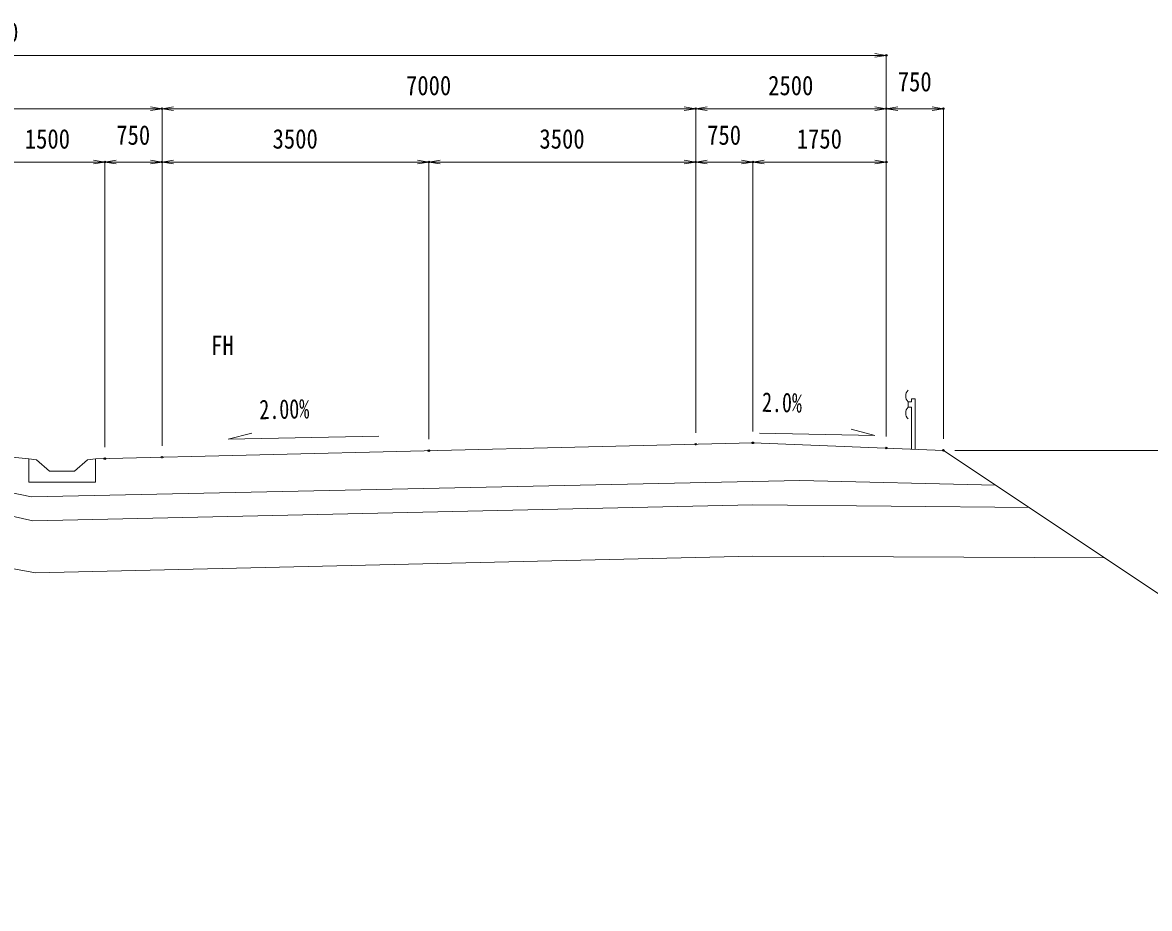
# Model space of a CAD drawing. Units: millimetres, scale not verified. Extents: x -42050 to 42050, y -32200 to 29700.
# Drawn here: x -2160 to 12621, y -12823 to -1201 of the extents above; entities that cross this region are included whole.
import ezdxf
from ezdxf.enums import TextEntityAlignment as Align

# ---------------------------------------------------------------- set-up
doc = ezdxf.new("R2010")
doc.units = ezdxf.units.MM
doc.header["$LTSCALE"] = 100
doc.header["$PDMODE"] = 32
doc.header["$PDSIZE"] = 20
for name, color, linetype, lineweight in [('0-0_0', 7, 'Continuous', 18), ('0-A_D-STR', 1, 'Continuous', 18), ('0-C_D-STR-STRB', 4, 'Continuous', 18), ('0-D_D-STR-DIM', 7, 'Continuous', 18), ('0-F_D-STR-HTXT', 7, 'Continuous', 18), ('1-0_D-STR-STRG', 1, 'Continuous', 18)]:
    doc.layers.add(name, color=color, linetype=linetype, lineweight=lineweight)
doc.layers.add('0-1_DEFPOINTS', color=7, linetype='Continuous')
doc.styles.add('ＭＳ ゴシック', font='')
doc.styles.get('ＭＳ ゴシック').set_extended_font_data('MS Gothic')

# ---------------------------------------------------------------- blocks, each defined once
blk = doc.blocks.new('open_arrow_20')
at = {"layer": '0-0_0'}
blk.add_line((0, 0), (-0.5, 0), dxfattribs=at)
blk.add_lwpolyline([(-3.75, 0.625), (0, 0), (-3.75, -0.625)], dxfattribs=at)
blk = doc.blocks.new('D92')
at = {"layer": '0-1_DEFPOINTS'}
for p in [(20484.49, 13334.17), (19734.49, 11412.88), (20484.49, 11389.31)]:
    blk.add_point(p, dxfattribs=at)
at = {"layer": '0-D_D-STR-DIM'}
for p, q in [((19734.49, 11487.88), (19734.49, 13334.17)), ((19744.49, 13334.17), (20474.49, 13334.17)), ((20484.49, 11464.31), (20484.49, 13334.17))]:
    blk.add_line(p, q, dxfattribs=at)
at = {"layer": '0-D_D-STR-DIM', "xscale": 20, "yscale": 20, "rotation": 180}
blk.add_blockref('open_arrow_20', (19734.49, 13334.17), dxfattribs=at)
at = {"layer": '0-D_D-STR-DIM', "xscale": 20, "yscale": 20}
blk.add_blockref('open_arrow_20', (20484.49, 13334.17), dxfattribs=at)
at = {"layer": '0-D_D-STR-DIM', "style": 'ＭＳ ゴシック', "width": 0.85}
blk.add_text('1500', height=128.3, dxfattribs=at).set_placement((19959.6, 13384.17), align=Align.BOTTOM_LEFT)
blk = doc.blocks.new('D96')
at = {"layer": '0-1_DEFPOINTS'}
for p in [(20859.49, 13334.17), (20484.49, 11389.31), (20859.49, 11398.43)]:
    blk.add_point(p, dxfattribs=at)
at = {"layer": '0-D_D-STR-DIM'}
for p, q in [((20484.49, 11464.31), (20484.49, 13334.17)), ((20494.49, 13334.17), (20849.49, 13334.17)), ((20859.49, 11473.43), (20859.49, 13334.17))]:
    blk.add_line(p, q, dxfattribs=at)
at = {"layer": '0-D_D-STR-DIM', "xscale": 20, "yscale": 20, "rotation": 180}
blk.add_blockref('open_arrow_20', (20484.49, 13334.17), dxfattribs=at)
at = {"layer": '0-D_D-STR-DIM', "xscale": 20, "yscale": 20}
blk.add_blockref('open_arrow_20', (20859.49, 13334.17), dxfattribs=at)
at = {"layer": '0-D_D-STR-DIM', "style": 'ＭＳ ゴシック', "width": 0.85}
blk.add_text('750', height=128.3, dxfattribs=at).set_placement((20559.57, 13409.17), align=Align.BOTTOM_LEFT)
blk = doc.blocks.new('D97')
at = {"layer": '0-1_DEFPOINTS'}
for p in [(22609.49, 13334.17), (20859.49, 11398.43), (22609.49, 11441.01)]:
    blk.add_point(p, dxfattribs=at)
at = {"layer": '0-D_D-STR-DIM'}
for p, q in [((20859.49, 11473.43), (20859.49, 13334.17)), ((20869.49, 13334.17), (22599.49, 13334.17)), ((22609.49, 11516.01), (22609.49, 13334.17))]:
    blk.add_line(p, q, dxfattribs=at)
at = {"layer": '0-D_D-STR-DIM', "xscale": 20, "yscale": 20, "rotation": 180}
blk.add_blockref('open_arrow_20', (20859.49, 13334.17), dxfattribs=at)
at = {"layer": '0-D_D-STR-DIM', "xscale": 20, "yscale": 20}
blk.add_blockref('open_arrow_20', (22609.49, 13334.17), dxfattribs=at)
at = {"layer": '0-D_D-STR-DIM', "style": 'ＭＳ ゴシック', "width": 0.85}
blk.add_text('3500', height=128.3, dxfattribs=at).set_placement((21584.6, 13384.17), align=Align.BOTTOM_LEFT)
blk = doc.blocks.new('D98')
at = {"layer": '0-1_DEFPOINTS'}
for p in [(24359.49, 13334.17), (24359.49, 11483.58), (22609.49, 11441.01)]:
    blk.add_point(p, dxfattribs=at)
at = {"layer": '0-D_D-STR-DIM'}
for p, q in [((22609.49, 11516.01), (22609.49, 13334.17)), ((22619.49, 13334.17), (24349.49, 13334.17)), ((24359.49, 11558.58), (24359.49, 13334.17))]:
    blk.add_line(p, q, dxfattribs=at)
at = {"layer": '0-D_D-STR-DIM', "xscale": 20, "yscale": 20, "rotation": 180}
blk.add_blockref('open_arrow_20', (22609.49, 13334.17), dxfattribs=at)
at = {"layer": '0-D_D-STR-DIM', "xscale": 20, "yscale": 20}
blk.add_blockref('open_arrow_20', (24359.49, 13334.17), dxfattribs=at)
at = {"layer": '0-D_D-STR-DIM', "style": 'ＭＳ ゴシック', "width": 0.85}
blk.add_text('3500', height=128.3, dxfattribs=at).set_placement((23334.6, 13384.17), align=Align.BOTTOM_LEFT)
blk = doc.blocks.new('D99')
at = {"layer": '0-1_DEFPOINTS'}
for p in [(24734.49, 13334.17), (24359.49, 11483.58), (24734.49, 11492.7)]:
    blk.add_point(p, dxfattribs=at)
at = {"layer": '0-D_D-STR-DIM'}
for p, q in [((24359.49, 11558.58), (24359.49, 13334.17)), ((24369.49, 13334.17), (24724.49, 13334.17)), ((24734.49, 11567.7), (24734.49, 13334.17))]:
    blk.add_line(p, q, dxfattribs=at)
at = {"layer": '0-D_D-STR-DIM', "xscale": 20, "yscale": 20, "rotation": 180}
blk.add_blockref('open_arrow_20', (24359.49, 13334.17), dxfattribs=at)
at = {"layer": '0-D_D-STR-DIM', "xscale": 20, "yscale": 20}
blk.add_blockref('open_arrow_20', (24734.49, 13334.17), dxfattribs=at)
at = {"layer": '0-D_D-STR-DIM', "style": 'ＭＳ ゴシック', "width": 0.85}
blk.add_text('750', height=128.3, dxfattribs=at).set_placement((24434.57, 13409.17), align=Align.BOTTOM_LEFT)
blk = doc.blocks.new('D100')
at = {"layer": '0-1_DEFPOINTS'}
for p in [(25609.49, 13334.17), (24734.49, 11492.7), (25609.49, 11458.25)]:
    blk.add_point(p, dxfattribs=at)
at = {"layer": '0-D_D-STR-DIM'}
for p, q in [((24734.49, 11567.7), (24734.49, 13334.17)), ((24744.49, 13334.17), (25599.49, 13334.17)), ((25609.49, 11533.25), (25609.49, 13334.17))]:
    blk.add_line(p, q, dxfattribs=at)
at = {"layer": '0-D_D-STR-DIM', "xscale": 20, "yscale": 20, "rotation": 180}
blk.add_blockref('open_arrow_20', (24734.49, 13334.17), dxfattribs=at)
at = {"layer": '0-D_D-STR-DIM', "xscale": 20, "yscale": 20}
blk.add_blockref('open_arrow_20', (25609.49, 13334.17), dxfattribs=at)
at = {"layer": '0-D_D-STR-DIM', "style": 'ＭＳ ゴシック', "width": 0.85}
blk.add_text('1750', height=128.3, dxfattribs=at).set_placement((25022.1, 13384.17), align=Align.BOTTOM_LEFT)
blk = doc.blocks.new('D106')
at = {"layer": '0-1_DEFPOINTS'}
for p in [(20859.49, 13684.17), (18609.49, 11469.86), (20859.49, 11398.43)]:
    blk.add_point(p, dxfattribs=at)
at = {"layer": '0-D_D-STR-DIM'}
for p, q in [((18609.49, 11544.86), (18609.49, 13684.17)), ((18619.49, 13684.17), (20849.49, 13684.17)), ((20859.49, 11473.43), (20859.49, 13684.17))]:
    blk.add_line(p, q, dxfattribs=at)
at = {"layer": '0-D_D-STR-DIM', "xscale": 20, "yscale": 20, "rotation": 180}
blk.add_blockref('open_arrow_20', (18609.49, 13684.17), dxfattribs=at)
at = {"layer": '0-D_D-STR-DIM', "xscale": 20, "yscale": 20}
blk.add_blockref('open_arrow_20', (20859.49, 13684.17), dxfattribs=at)
at = {"layer": '0-D_D-STR-DIM', "style": 'ＭＳ ゴシック', "width": 0.85}
blk.add_text('4500', height=128.3, dxfattribs=at).set_placement((19584.6, 13734.17), align=Align.BOTTOM_LEFT)
blk = doc.blocks.new('D107')
at = {"layer": '0-1_DEFPOINTS'}
for p in [(24359.49, 13684.17), (24359.49, 11483.58), (20859.49, 11398.43)]:
    blk.add_point(p, dxfattribs=at)
at = {"layer": '0-D_D-STR-DIM'}
for p, q in [((20859.49, 11473.43), (20859.49, 13684.17)), ((20869.49, 13684.17), (24349.49, 13684.17)), ((24359.49, 11558.58), (24359.49, 13684.17))]:
    blk.add_line(p, q, dxfattribs=at)
at = {"layer": '0-D_D-STR-DIM', "xscale": 20, "yscale": 20, "rotation": 180}
blk.add_blockref('open_arrow_20', (20859.49, 13684.17), dxfattribs=at)
at = {"layer": '0-D_D-STR-DIM', "xscale": 20, "yscale": 20}
blk.add_blockref('open_arrow_20', (24359.49, 13684.17), dxfattribs=at)
at = {"layer": '0-D_D-STR-DIM', "style": 'ＭＳ ゴシック', "width": 0.85}
blk.add_text('7000', height=128.3, dxfattribs=at).set_placement((22459.6, 13734.17), align=Align.BOTTOM_LEFT)
blk = doc.blocks.new('D108')
at = {"layer": '0-1_DEFPOINTS'}
for p in [(25609.49, 13684.17), (24359.49, 11483.58), (25609.49, 11458.25)]:
    blk.add_point(p, dxfattribs=at)
at = {"layer": '0-D_D-STR-DIM'}
for p, q in [((24359.49, 11558.58), (24359.49, 13684.17)), ((24369.49, 13684.17), (25599.49, 13684.17)), ((25609.49, 11533.25), (25609.49, 13684.17))]:
    blk.add_line(p, q, dxfattribs=at)
at = {"layer": '0-D_D-STR-DIM', "xscale": 20, "yscale": 20, "rotation": 180}
blk.add_blockref('open_arrow_20', (24359.49, 13684.17), dxfattribs=at)
at = {"layer": '0-D_D-STR-DIM', "xscale": 20, "yscale": 20}
blk.add_blockref('open_arrow_20', (25609.49, 13684.17), dxfattribs=at)
at = {"layer": '0-D_D-STR-DIM', "style": 'ＭＳ ゴシック', "width": 0.85}
blk.add_text('2500', height=128.3, dxfattribs=at).set_placement((24834.6, 13734.17), align=Align.BOTTOM_LEFT)
blk = doc.blocks.new('D109')
at = {"layer": '0-1_DEFPOINTS'}
for p in [(25984.49, 13684.17), (25609.49, 11458.25), (25984.49, 11443.48)]:
    blk.add_point(p, dxfattribs=at)
at = {"layer": '0-D_D-STR-DIM'}
for p, q in [((25609.49, 11533.25), (25609.49, 13684.17)), ((25619.49, 13684.17), (25974.49, 13684.17)), ((25984.49, 11518.48), (25984.49, 13684.17))]:
    blk.add_line(p, q, dxfattribs=at)
at = {"layer": '0-D_D-STR-DIM', "xscale": 20, "yscale": 20, "rotation": 180}
blk.add_blockref('open_arrow_20', (25609.49, 13684.17), dxfattribs=at)
at = {"layer": '0-D_D-STR-DIM', "xscale": 20, "yscale": 20}
blk.add_blockref('open_arrow_20', (25984.49, 13684.17), dxfattribs=at)
at = {"layer": '0-D_D-STR-DIM', "style": 'ＭＳ ゴシック', "width": 0.85}
blk.add_text('750', height=128.3, dxfattribs=at).set_placement((25684.57, 13759.17), align=Align.BOTTOM_LEFT)
blk = doc.blocks.new('D110')
at = {"layer": '0-1_DEFPOINTS'}
for p in [(25609.49, 14034.17), (25609.49, 11458.25), (13859.49, 11375.18)]:
    blk.add_point(p, dxfattribs=at)
at = {"layer": '0-D_D-STR-DIM'}
for p, q in [((13859.49, 11450.18), (13859.49, 14034.17)), ((13869.49, 14034.17), (25599.49, 14034.17)), ((25609.49, 11533.25), (25609.49, 14034.17))]:
    blk.add_line(p, q, dxfattribs=at)
at = {"layer": '0-D_D-STR-DIM', "xscale": 20, "yscale": 20, "rotation": 180}
blk.add_blockref('open_arrow_20', (13859.49, 14034.17), dxfattribs=at)
at = {"layer": '0-D_D-STR-DIM', "xscale": 20, "yscale": 20}
blk.add_blockref('open_arrow_20', (25609.49, 14034.17), dxfattribs=at)
at = {"layer": '0-D_D-STR-DIM', "style": 'ＭＳ ゴシック', "width": 0.85}
blk.add_text('23500', height=128.3, dxfattribs=at).set_placement((19547.13, 14084.17), align=Align.BOTTOM_LEFT)
blk = doc.blocks.new('D88')
at = {"layer": '0-1_DEFPOINTS'}
for p in [(25984.49, 11443.48), (30601.14, 8443.48)]:
    blk.add_point(p, dxfattribs=at)
at = {"layer": '0-D_D-STR-DIM'}
for p, q in [((26059.49, 11443.48), (30601.14, 11443.48)), ((30601.14, 11433.48), (30601.14, 8453.48))]:
    blk.add_line(p, q, dxfattribs=at)
at = {"layer": '0-D_D-STR-DIM', "xscale": 20, "yscale": 20}
for p, rotation in [((30601.14, 11443.48), 90), ((30601.14, 8443.48), 270)]:
    blk.add_blockref('open_arrow_20', p, dxfattribs=dict(at, rotation=rotation))
at = {"layer": '0-D_D-STR-DIM', "style": 'ＭＳ ゴシック', "width": 0.85}
blk.add_text('6000', height=128.3, rotation=90, dxfattribs=at).set_placement((30551.14, 9793.59), align=Align.BOTTOM_LEFT)

msp = doc.modelspace()

# ---------------------------------------------------------------- linework, layer by layer
at = {"layer": '0-A_D-STR'}
msp.add_line((9919, -6813), (18919, -12813), dxfattribs=at)
for points in [[(-15081, -6960.7), (-12581, -6923.8), (-4081, -6744.5), (-3076.3, -6825.3), (-2079, -6923.8)], [(-1203.7, -6923.8), (7419, -6714.6), (9919, -6813)], [(-15770.5, -7420.4), (-3023.8, -7221.3), (-2044.9, -7424.4), (8036.4, -7209.1), (10601.4, -7268)], [(11045.5, -7564), (7419, -7525.9), (-2026.4, -7738.2), (-3097.7, -7498.2), (-16275.3, -7756.9)], [(-17331.5, -8461), (-3097.7, -8218.1), (-1989.4, -8421.2), (7419, -8199.7), (12031.2, -8221.2)]]:
    msp.add_lwpolyline(points, dxfattribs=at)
at = {"layer": '0-C_D-STR-STRB'}
msp.add_lwpolyline([(-1806, -7086.1), (-1975.2, -6937.3), (-2079, -6923.8), (-2079, -7230.4), (-1203.7, -7230.4), (-1203.7, -6923.8), (-1307.4, -6937.3), (-1476.6, -7086.1)], close=True, dxfattribs=at)
at = {"layer": '0-D_D-STR-DIM'}
for points in [[(2513.8, -6627.3), (536.5, -6666.8), (847, -6586)], [(7507.9, -6588.2), (9017.7, -6618.4), (8707.2, -6537.5)]]:
    msp.add_lwpolyline(points, dxfattribs=at)
at = {"layer": '1-0_D-STR-STRG'}
for p, q in [((9454.4, -6176.8), (9498.6, -6176.8)), ((9454.4, -6176.8), (9454.4, -6247.3)), ((9498.6, -6136.4), (9546.7, -6136.4)), ((9498.6, -6176.8), (9498.6, -6136.4)), ((9546.7, -6794), (9546.7, -6136.4)), ((9454.4, -6247.3), (9498.6, -6247.3)), ((9498.6, -6796.5), (9498.6, -6247.3))]:
    msp.add_line(p, q, dxfattribs=at)
for centre in [(9538.8, -6099.5), (9538.8, -6324.6)]:
    msp.add_arc(centre, 114.4, 137.50642, 222.49358, dxfattribs=at)

# ---------------------------------------------------------------- block references
at = {"layer": '0-D_D-STR-DIM', "xscale": 2, "yscale": 2}
for name in ['D110', 'D106', 'D107', 'D108', 'D109', 'D92', 'D96', 'D97', 'D98', 'D99', 'D100', 'D88']:
    msp.add_blockref(name, (-42050, -29700), dxfattribs=at)

# ---------------------------------------------------------------- texts
at = {"layer": '0-D_D-STR-DIM', "style": 'ＭＳ ゴシック', "width": 0.75}
for s, rotation, p in [('2.0%', 358.854, (7535.3, -6383.8)), ('2.00%', 1.146, (949.8, -6482.8))]:
    msp.add_text(s, height=256.6, rotation=rotation, dxfattribs=at).set_placement(p, align=Align.BOTTOM_LEFT)
at = {"layer": '0-F_D-STR-HTXT', "style": 'ＭＳ ゴシック', "width": 0.85}
msp.add_text('FH', height=256.6, dxfattribs=at).set_placement((313.1, -5640.6), align=Align.BOTTOM_LEFT)

doc.saveas('drawing.dxf')
